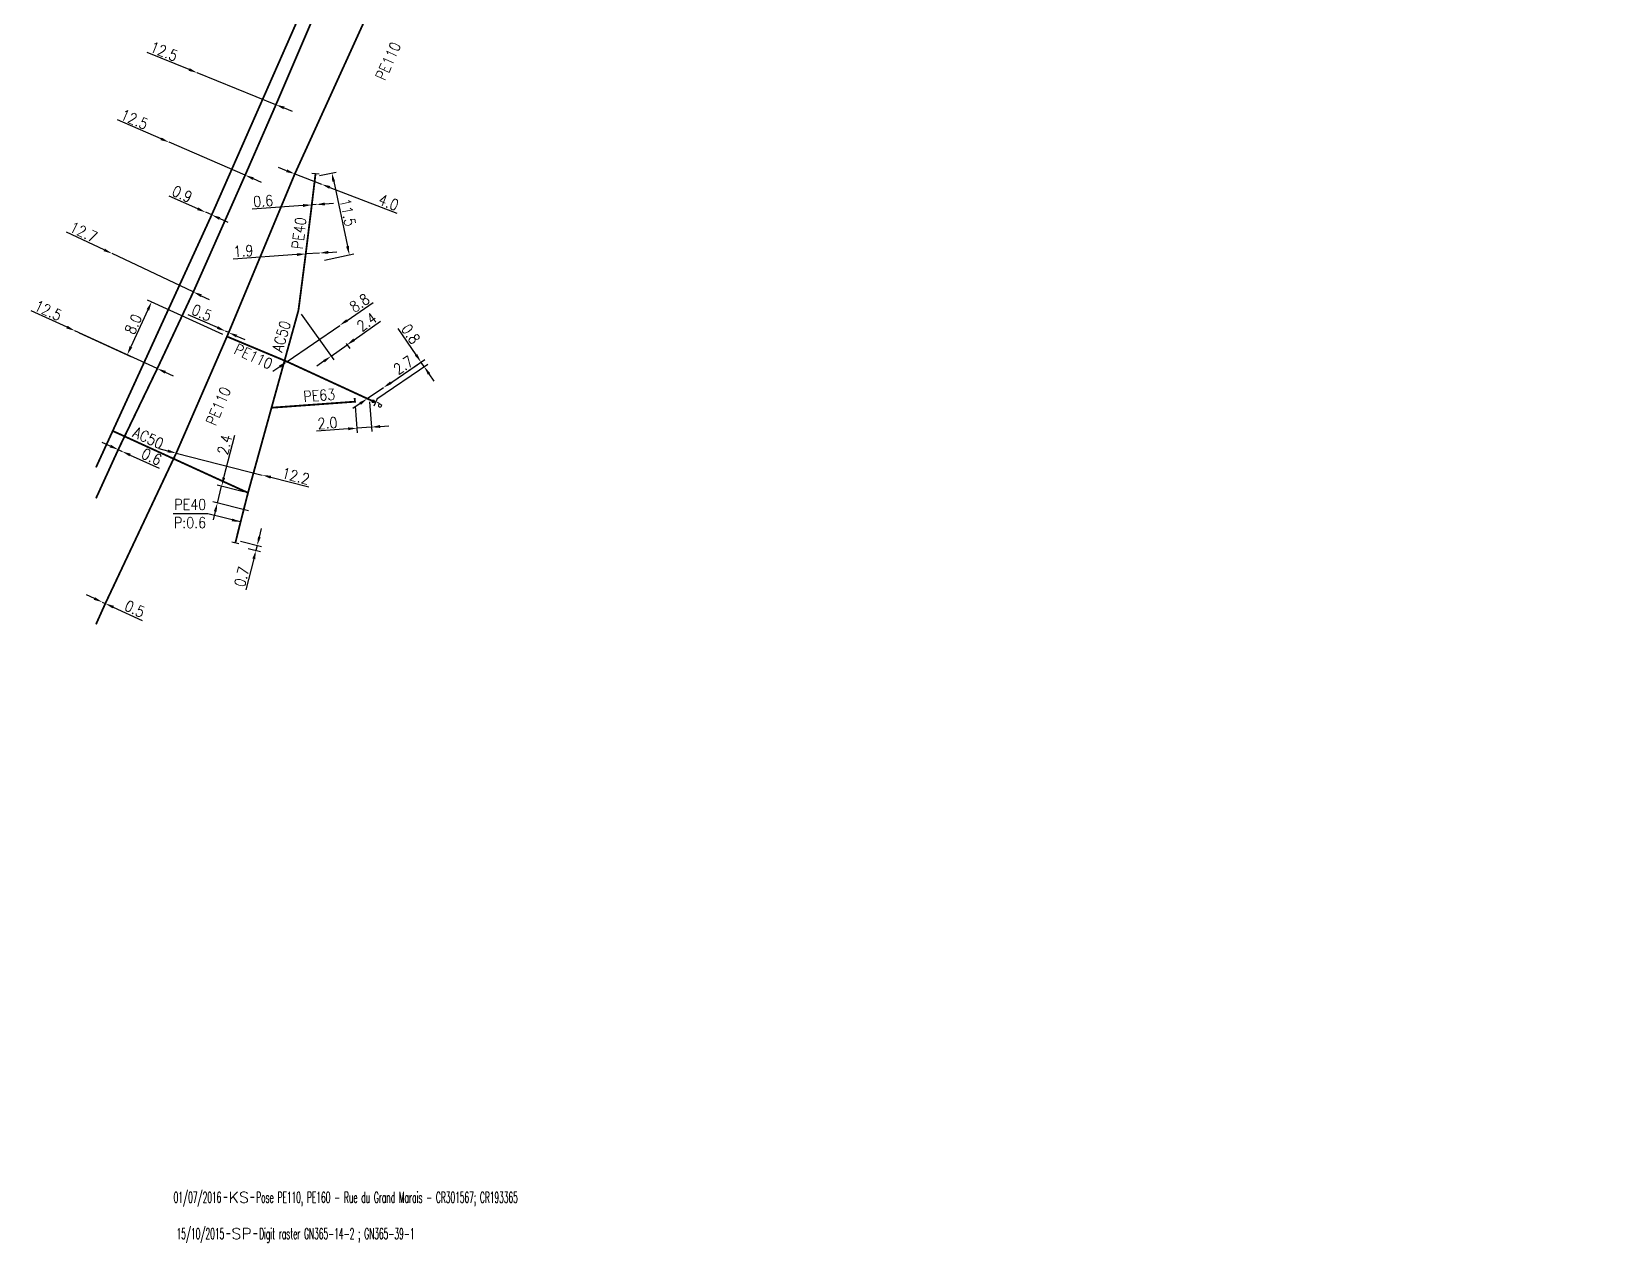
# Model space of a CAD drawing. Header units: millimetres. Extents: x 115991 to 117009, y 129000 to 129990.
# Drawn here: x 115991.1 to 116205.7, y 129010.5 to 129176.9 of the extents above; entities that cross this region are included whole.
import ezdxf
from ezdxf.enums import TextEntityAlignment as Align

# ---------------------------------------------------------------- set-up
doc = ezdxf.new("R2010")
doc.units = ezdxf.units.MM
doc.header["$PDMODE"] = 34
for name, pattern in [('L_25_AP', [2000, 1000, 1000]), ('L_25_FN', [2000, 1000, 1000]), ('L_25_PE', [2000, 1000, 1000]), ('L_RAC_PE', [3.5, 2, -1.5])]:
    doc.linetypes.add(name, pattern=pattern)
doc.layers.get('0').update_dxf_attribs({"linetype": 'CONTINUOUS'})
doc.layers.get('DEFPOINTS').update_dxf_attribs({"linetype": 'CONTINUOUS'})
for name, color, linetype in [('L_150', 1, 'CONTINUOUS'), ('L_300', 7, 'CONTINUOUS'), ('L_340', 7, 'CONTINUOUS'), ('L_910', 7, 'CONTINUOUS')]:
    doc.layers.add(name, color=color, linetype=linetype)
doc.layers.add('L_170', color=7, linetype='CONTINUOUS', plot=False)
doc.styles.add('G_ROMANS', font='ROMANS.SHX', dxfattribs={"width": 0.75})
doc.styles.get("Standard").update_dxf_attribs({"font": 'romans.shx', "width": 0.85})
doc.dimstyles.get("Standard").update_dxf_attribs({"dimtxt": 1.5, "dimasz": 1.2, "dimexe": 0.625, "dimexo": 0.625, "dimgap": 0.25, "dimtad": 1, "dimdec": 1, "dimzin": 0, "dimdsep": 46, "dimtxsty": 'Standard', "dimcen": -0.5, "dimadec": 0, "dimazin": 0, "dimtfac": 1, "dimtdec": 1, "dimtmove": 0, "dimatfit": 3, "dimfxl": 0, "dimtolj": 1, "dimtzin": 0, "dimarcsym": 0})

# ---------------------------------------------------------------- blocks, each defined once
blk = doc.blocks.new('*D160')
at = {"layer": 'DEFPOINTS', "color": 0, "linetype": 'Continuous', "transparency": 16777216}
for p in [(116030.11, 129156.97), (116030.78, 129145.36), (116034.8, 129146.21)]:
    blk.add_point(p, dxfattribs=at)
at = {"layer": 'L_340', "color": 0, "linetype": 'Continuous', "lineweight": -2, "transparency": 16777216}
for p, q in [((116030.72, 129157.1), (116033.01, 129157.59)), ((116032.65, 129156.29), (116034.55, 129147.39)), ((116031.4, 129145.49), (116035.41, 129146.34))]:
    blk.add_line(p, q, dxfattribs=at)
at = {"layer": 'L_340', "color": 0, "linetype": 'Continuous', "transparency": 16777216}
for points in [[(116032.84, 129156.33), (116032.45, 129156.24), (116032.4, 129157.46)], [(116034.74, 129147.43), (116034.35, 129147.34), (116034.8, 129146.21)]]:
    blk.add_solid(points, dxfattribs=at)
at = {"layer": 'L_340', "color": 0, "linetype": 'Continuous', "transparency": 16777216, "insert": (116034.58, 129152.04), "char_height": 1.5, "attachment_point": 5, "rotation": 282.0541}
blk.add_mtext('\\A1;11.5', dxfattribs=at)
blk = doc.blocks.new('*D161')
at = {"layer": 'DEFPOINTS', "color": 0, "linetype": 'Continuous', "transparency": 16777216}
for p in [(116029.64, 129153.07), (116030.23, 129153.12), (116030.23, 129153.12)]:
    blk.add_point(p, dxfattribs=at)
at = {"layer": 'L_150', "color": 0, "linetype": 'Continuous', "lineweight": -2, "transparency": 16777216}
for p, q in [((116028.44, 129152.99), (116021.46, 129152.49)), ((116030.23, 129153.12), (116029.64, 129153.07)), ((116031.43, 129153.2), (116032.63, 129153.29))]:
    blk.add_line(p, q, dxfattribs=at)
at = {"layer": 'L_150', "color": 0, "linetype": 'Continuous', "transparency": 16777216}
for points in [[(116028.43, 129153.19), (116028.45, 129152.79), (116029.64, 129153.07)], [(116031.42, 129153.4), (116031.45, 129153), (116030.23, 129153.12)]]:
    blk.add_solid(points, dxfattribs=at)
at = {"layer": 'L_150', "color": 0, "linetype": 'Continuous', "transparency": 16777216, "insert": (116022.97, 129153.6), "char_height": 1.5, "attachment_point": 5, "rotation": 4.053}
blk.add_mtext('\\A1;0.6', dxfattribs=at)
blk = doc.blocks.new('*D162')
at = {"layer": 'DEFPOINTS', "color": 0, "linetype": 'Continuous', "transparency": 16777216}
for p in [(116028.81, 129146.33), (116030.71, 129146.46), (116030.71, 129146.46)]:
    blk.add_point(p, dxfattribs=at)
at = {"layer": 'L_150', "color": 0, "linetype": 'Continuous', "lineweight": -2, "transparency": 16777216}
for p, q in [((116027.61, 129146.25), (116018.86, 129145.62)), ((116030.71, 129146.46), (116028.81, 129146.33)), ((116031.9, 129146.55), (116033.1, 129146.63))]:
    blk.add_line(p, q, dxfattribs=at)
at = {"layer": 'L_150', "color": 0, "linetype": 'Continuous', "transparency": 16777216}
for points in [[(116027.6, 129146.44), (116027.63, 129146.05), (116028.81, 129146.33)], [(116031.89, 129146.75), (116031.92, 129146.35), (116030.71, 129146.46)]]:
    blk.add_solid(points, dxfattribs=at)
at = {"layer": 'L_150', "color": 0, "linetype": 'Continuous', "transparency": 16777216, "insert": (116020.25, 129146.73), "char_height": 1.5, "attachment_point": 5, "rotation": 4.053}
blk.add_mtext('\\A1;1.9', dxfattribs=at)
blk = doc.blocks.new('*D163')
at = {"layer": 'DEFPOINTS', "color": 0, "linetype": 'Continuous', "transparency": 16777216}
for p in [(116019.24, 129107.01), (116020.32, 129106.01), (116021.97, 129105.59)]:
    blk.add_point(p, dxfattribs=at)
at = {"layer": 'L_340', "color": 0, "linetype": 'Continuous', "lineweight": -2, "transparency": 16777216}
for p, q in [((116019.85, 129106.85), (116022.75, 129106.11)), ((116022.44, 129107.43), (116022.74, 129108.59)), ((116021.68, 129104.43), (116020.6, 129100.19)), ((116020.92, 129105.86), (116022.58, 129105.44)), ((116022.14, 129106.27), (116021.97, 129105.59))]:
    blk.add_line(p, q, dxfattribs=at)
at = {"layer": 'L_340', "color": 0, "linetype": 'Continuous', "transparency": 16777216}
for points in [[(116022.25, 129107.48), (116022.63, 129107.38), (116022.14, 129106.27)], [(116021.48, 129104.48), (116021.87, 129104.38), (116021.97, 129105.59)]]:
    blk.add_solid(points, dxfattribs=at)
at = {"layer": 'L_340', "color": 0, "linetype": 'Continuous', "transparency": 16777216, "insert": (116020.02, 129101.97), "char_height": 1.5, "attachment_point": 5, "rotation": 75.7319}
blk.add_mtext('\\A1;0.7', dxfattribs=at)
blk = doc.blocks.new('L_340_07')
at = {"color": 0, "linetype": 'Continuous', "const_width": 0.25, "flags": 128}
blk.add_lwpolyline([(0, 0), (1.25, 0)], dxfattribs=at)
at = {"color": 0, "linetype": 'Continuous', "flags": 128}
blk.add_lwpolyline([(1.25, -0.5), (1.25, 0.5)], dxfattribs=at)
at = {"color": 0, "linetype": 'Continuous', "style": 'G_ROMANS', "width": 0.75, "flags": 3}
for tag, p in [('DEF_LEG', (0.72, -3.47)), ('DEF_COUP', (0.72, -5.97)), ('DEF_TYPE', (0.72, -8.47))]:
    blk.add_attdef(tag, text='', height=1.2, dxfattribs=at).set_placement(p, align=Align.MIDDLE)
blk = doc.blocks.new('*D138')
at = {"layer": 'DEFPOINTS', "color": 0, "linetype": 'Continuous', "transparency": 16777216}
for p in [(116015.07, 129152.05), (116015.07, 129152.05), (116015.89, 129151.69)]:
    blk.add_point(p, dxfattribs=at)
at = {"layer": 'L_150', "color": 0, "linetype": 'Continuous', "lineweight": -2, "transparency": 16777216}
for p, q in [((116013.97, 129152.54), (116010.03, 129154.28)), ((116015.89, 129151.69), (116015.07, 129152.05)), ((116016.99, 129151.21), (116018.09, 129150.72))]:
    blk.add_line(p, q, dxfattribs=at)
at = {"layer": 'L_150', "color": 0, "linetype": 'Continuous', "transparency": 16777216}
for points in [[(116014.05, 129152.72), (116013.89, 129152.36), (116015.07, 129152.05)], [(116017.07, 129151.39), (116016.91, 129151.02), (116015.89, 129151.69)]]:
    blk.add_solid(points, dxfattribs=at)
at = {"layer": 'L_150', "color": 0, "linetype": 'Continuous', "transparency": 16777216, "insert": (116011.85, 129154.57), "char_height": 1.5, "attachment_point": 5, "rotation": 336.1686}
blk.add_mtext('\\A1;0.9', dxfattribs=at)
blk = doc.blocks.new('*D159')
at = {"layer": 'DEFPOINTS', "color": 0, "linetype": 'Continuous', "transparency": 16777216}
for p in [(116020.88, 129113.51), (116016.67, 129112.1), (116021.55, 129110.86)]:
    blk.add_point(p, dxfattribs=at)
at = {"layer": 'L_150', "color": 0, "linetype": 'Continuous', "lineweight": -2, "transparency": 16777216}
for p, q in [((116017.56, 129115.59), (116019.05, 129121.45)), ((116020.28, 129113.66), (116016.65, 129114.58)), ((116016.67, 129112.1), (116017.26, 129114.43)), ((116020.94, 129111.01), (116016.06, 129112.26)), ((116016.37, 129110.94), (116016.08, 129109.78))]:
    blk.add_line(p, q, dxfattribs=at)
at = {"layer": 'L_150', "color": 0, "linetype": 'Continuous', "transparency": 16777216}
for points in [[(116017.36, 129115.64), (116017.75, 129115.54), (116017.26, 129114.43)], [(116016.18, 129110.99), (116016.57, 129110.89), (116016.67, 129112.1)]]:
    blk.add_solid(points, dxfattribs=at)
at = {"layer": 'L_150', "color": 0, "linetype": 'Continuous', "transparency": 16777216, "insert": (116017.68, 129120.13), "char_height": 1.5, "attachment_point": 5, "rotation": 75.7319}
blk.add_mtext('\\A1;2.4', dxfattribs=at)
blk = doc.blocks.new('*D164')
at = {"layer": 'DEFPOINTS', "color": 0, "linetype": 'Continuous', "transparency": 16777216}
for p in [(116035.57, 129126.03), (116037.53, 129126.65), (116037.83, 129122.53)]:
    blk.add_point(p, dxfattribs=at)
at = {"layer": 'L_170', "color": 0, "linetype": 'Continuous', "lineweight": -2, "transparency": 16777216}
for p, q in [((116037.58, 129126.02), (116037.88, 129121.91)), ((116035.62, 129125.41), (116035.88, 129121.77)), ((116034.64, 129122.3), (116030.28, 129121.98)), ((116037.83, 129122.53), (116035.84, 129122.39)), ((116039.03, 129122.62), (116040.22, 129122.71))]:
    blk.add_line(p, q, dxfattribs=at)
at = {"layer": 'L_170', "color": 0, "linetype": 'Continuous', "transparency": 16777216}
for points in [[(116034.62, 129122.5), (116034.65, 129122.1), (116035.84, 129122.39)], [(116039.01, 129122.82), (116039.04, 129122.42), (116037.83, 129122.53)]]:
    blk.add_solid(points, dxfattribs=at)
at = {"layer": 'L_170', "color": 0, "linetype": 'Continuous', "transparency": 16777216, "insert": (116031.79, 129123.1), "char_height": 1.5, "attachment_point": 5, "rotation": 4.1642}
blk.add_mtext('\\A1;2.0', dxfattribs=at)
blk = doc.blocks.new('*D165')
at = {"layer": 'DEFPOINTS', "color": 0, "linetype": 'Continuous', "transparency": 16777216}
for p in [(116027.81, 129138.58), (116033.99, 129134.55), (116034.49, 129133.84)]:
    blk.add_point(p, dxfattribs=at)
at = {"layer": 'L_150', "color": 0, "linetype": 'Continuous', "lineweight": -2, "transparency": 16777216}
for p, q in [((116028.17, 129138.07), (116032.65, 129131.77)), ((116035.47, 129134.54), (116039.08, 129137.1)), ((116032.29, 129132.28), (116034.49, 129133.84)), ((116034.35, 129134.04), (116034.85, 129133.33)), ((116031.31, 129131.58), (116030.34, 129130.89))]:
    blk.add_line(p, q, dxfattribs=at)
at = {"layer": 'L_150', "color": 0, "linetype": 'Continuous', "transparency": 16777216}
for points in [[(116035.35, 129134.7), (116035.59, 129134.37), (116034.49, 129133.84)], [(116031.2, 129131.75), (116031.43, 129131.42), (116032.29, 129132.28)]]:
    blk.add_solid(points, dxfattribs=at)
at = {"layer": 'L_150', "color": 0, "linetype": 'Continuous', "transparency": 16777216, "insert": (116037.19, 129136.98), "char_height": 1.5, "attachment_point": 5, "rotation": 35.3892}
blk.add_mtext('\\A1;2.4', dxfattribs=at)
blk = doc.blocks.new('GIS_MODF')
at = {"color": 0, "linetype": 'Continuous', "flags": 128}
for points in [[(-2.18, -0.01), (-1.68, -0.01)], [(1.52, -0.01), (2.02, -0.01)]]:
    blk.add_lwpolyline(points, dxfattribs=at)
at = {"color": 0, "linetype": 'Continuous', "width": 0.5}
blk.add_attdef('DATE', text='', height=1.5, dxfattribs=at).set_placement((-2.5, -0.8), align=Align.RIGHT)
at = {"color": 0, "linetype": 'Continuous', "width": 1.771291}
blk.add_attdef('USER', text='', height=1.5, dxfattribs=at).set_placement((-1.51, -0.8), (1.28, -0.8), align=Align.FIT)
at = {"color": 0, "linetype": 'Continuous', "width": 0.5}
blk.add_attdef('DESC', (2.29, -0.8), '', height=1.5, dxfattribs=at)
blk = doc.blocks.new('*D706')
at = {"layer": 'DEFPOINTS', "color": 0, "linetype": 'Continuous', "transparency": 16777216}
for p in [(116011.02, 129118.96), (116022.84, 129115.95), (116022.84, 129115.95)]:
    blk.add_point(p, dxfattribs=at)
at = {"layer": 'L_150', "color": 0, "linetype": 'Continuous', "lineweight": -2, "transparency": 16777216}
for p, q in [((116009.86, 129119.25), (116008.69, 129119.55)), ((116011.02, 129118.96), (116022.84, 129115.95)), ((116024.01, 129115.65), (116029.24, 129114.32))]:
    blk.add_line(p, q, dxfattribs=at)
at = {"layer": 'L_150', "color": 0, "linetype": 'Continuous', "transparency": 16777216}
for points in [[(116009.91, 129119.45), (116009.81, 129119.06), (116011.02, 129118.96)], [(116024.06, 129115.85), (116023.96, 129115.46), (116022.84, 129115.95)]]:
    blk.add_solid(points, dxfattribs=at)
at = {"layer": 'L_150', "color": 0, "linetype": 'Continuous', "transparency": 16777216, "insert": (116027.45, 129115.81), "char_height": 1.5, "attachment_point": 5, "rotation": 345.7319}
blk.add_mtext('\\A1;12.2', dxfattribs=at)
blk = doc.blocks.new('*D707')
at = {"layer": 'DEFPOINTS', "color": 0, "linetype": 'Continuous', "transparency": 16777216}
for p in [(116033.5, 129136.52), (116033.5, 129136.52), (116026.25, 129131.53)]:
    blk.add_point(p, dxfattribs=at)
at = {"layer": 'L_150', "color": 0, "linetype": 'Continuous', "lineweight": -2, "transparency": 16777216}
for p, q in [((116034.48, 129137.2), (116038.08, 129139.68)), ((116026.25, 129131.53), (116033.5, 129136.52)), ((116025.26, 129130.84), (116024.27, 129130.16))]:
    blk.add_line(p, q, dxfattribs=at)
at = {"layer": 'L_150', "color": 0, "linetype": 'Continuous', "transparency": 16777216}
for points in [[(116034.37, 129137.37), (116034.6, 129137.04), (116033.5, 129136.52)], [(116025.15, 129131.01), (116025.38, 129130.68), (116026.25, 129131.53)]]:
    blk.add_solid(points, dxfattribs=at)
at = {"layer": 'L_150', "color": 0, "linetype": 'Continuous', "transparency": 16777216, "insert": (116036.21, 129139.6), "char_height": 1.5, "attachment_point": 5, "rotation": 34.5759}
blk.add_mtext('\\A1;8.8', dxfattribs=at)
blk = doc.blocks.new('*D708')
at = {"layer": 'DEFPOINTS', "color": 0, "linetype": 'Continuous', "transparency": 16777216}
for p in [(116003.05, 129119.44), (116003.6, 129119.19), (116003.6, 129119.19)]:
    blk.add_point(p, dxfattribs=at)
at = {"layer": 'L_150', "color": 0, "linetype": 'Continuous', "lineweight": -2, "transparency": 16777216}
for p, q in [((116001.96, 129119.94), (116000.87, 129120.43)), ((116003.05, 129119.44), (116003.6, 129119.19)), ((116004.69, 129118.7), (116008.67, 129116.89))]:
    blk.add_line(p, q, dxfattribs=at)
at = {"layer": 'L_150', "color": 0, "linetype": 'Continuous', "transparency": 16777216}
for points in [[(116002.04, 129120.12), (116001.88, 129119.75), (116003.05, 129119.44)], [(116004.77, 129118.88), (116004.61, 129118.51), (116003.6, 129119.19)]]:
    blk.add_solid(points, dxfattribs=at)
at = {"layer": 'L_150', "color": 0, "linetype": 'Continuous', "transparency": 16777216, "insert": (116007.64, 129118.46), "char_height": 1.5, "attachment_point": 5, "rotation": 335.6057}
blk.add_mtext('\\A1;0.6', dxfattribs=at)
blk = doc.blocks.new('*D709')
at = {"layer": 'DEFPOINTS', "color": 0, "linetype": 'Continuous', "transparency": 16777216}
for p in [(115997.11, 129135.77), (115997.11, 129135.77), (116008.42, 129130.58)]:
    blk.add_point(p, dxfattribs=at)
at = {"layer": 'L_150', "color": 0, "linetype": 'Continuous', "lineweight": -2, "transparency": 16777216}
for p, q in [((115996.02, 129136.27), (115991.11, 129138.53)), ((116008.42, 129130.58), (115997.11, 129135.77)), ((116009.51, 129130.08), (116010.6, 129129.58))]:
    blk.add_line(p, q, dxfattribs=at)
at = {"layer": 'L_150', "color": 0, "linetype": 'Continuous', "transparency": 16777216}
for points in [[(115996.1, 129136.46), (115995.93, 129136.09), (115997.11, 129135.77)], [(116009.59, 129130.26), (116009.43, 129129.89), (116008.42, 129130.58)]]:
    blk.add_solid(points, dxfattribs=at)
at = {"layer": 'L_150', "color": 0, "linetype": 'Continuous', "transparency": 16777216, "insert": (115993.43, 129138.56), "char_height": 1.5, "attachment_point": 5, "rotation": 335.3292}
blk.add_mtext('\\A1;12.5', dxfattribs=at)
blk = doc.blocks.new('*D714')
at = {"layer": 'DEFPOINTS', "color": 0, "linetype": 'Continuous', "transparency": 16777216}
for p in [(116002.21, 129146.38), (116002.21, 129146.38), (116013.37, 129141.11)]:
    blk.add_point(p, dxfattribs=at)
at = {"layer": 'L_150', "color": 0, "linetype": 'Continuous', "lineweight": -2, "transparency": 16777216}
for p, q in [((116001.12, 129146.89), (115995.96, 129149.33)), ((116013.37, 129141.11), (116002.21, 129146.38)), ((116014.46, 129140.59), (116015.54, 129140.08))]:
    blk.add_line(p, q, dxfattribs=at)
at = {"layer": 'L_150', "color": 0, "linetype": 'Continuous', "transparency": 16777216}
for points in [[(116001.21, 129147.07), (116001.04, 129146.71), (116002.21, 129146.38)], [(116014.54, 129140.78), (116014.37, 129140.41), (116013.37, 129141.11)]]:
    blk.add_solid(points, dxfattribs=at)
at = {"layer": 'L_150', "color": 0, "linetype": 'Continuous', "transparency": 16777216, "insert": (115998.29, 129149.34), "char_height": 1.5, "attachment_point": 5, "rotation": 334.7207}
blk.add_mtext('\\A1;12.7', dxfattribs=at)
blk = doc.blocks.new('*D715')
at = {"layer": 'DEFPOINTS', "color": 0, "linetype": 'Continuous', "transparency": 16777216}
for p in [(116013.91, 129171.22), (116013.91, 129171.22), (116024.72, 129166.84)]:
    blk.add_point(p, dxfattribs=at)
at = {"layer": 'L_150', "color": 0, "linetype": 'Continuous', "lineweight": -2, "transparency": 16777216}
for p, q in [((116012.8, 129171.68), (116007.01, 129174.02)), ((116024.72, 129166.84), (116013.91, 129171.22)), ((116025.83, 129166.39), (116026.94, 129165.94))]:
    blk.add_line(p, q, dxfattribs=at)
at = {"layer": 'L_150', "color": 0, "linetype": 'Continuous', "transparency": 16777216}
for points in [[(116012.87, 129171.86), (116012.72, 129171.49), (116013.91, 129171.22)], [(116025.91, 129166.58), (116025.75, 129166.21), (116024.72, 129166.84)]]:
    blk.add_solid(points, dxfattribs=at)
at = {"layer": 'L_150', "color": 0, "linetype": 'Continuous', "transparency": 16777216, "insert": (116009.34, 129174.16), "char_height": 1.5, "attachment_point": 5, "rotation": 337.9393}
blk.add_mtext('\\A1;12.5', dxfattribs=at)
blk = doc.blocks.new('*D716')
at = {"layer": 'DEFPOINTS', "color": 0, "linetype": 'Continuous', "transparency": 16777216}
for p in [(116010.04, 129161.67), (116010.04, 129161.67), (116020.49, 129157.16)]:
    blk.add_point(p, dxfattribs=at)
at = {"layer": 'L_150', "color": 0, "linetype": 'Continuous', "lineweight": -2, "transparency": 16777216}
for p, q in [((116008.94, 129162.15), (116002.96, 129164.74)), ((116020.49, 129157.16), (116010.04, 129161.67)), ((116021.59, 129156.68), (116022.69, 129156.2))]:
    blk.add_line(p, q, dxfattribs=at)
at = {"layer": 'L_150', "color": 0, "linetype": 'Continuous', "transparency": 16777216}
for points in [[(116009.02, 129162.33), (116008.86, 129161.97), (116010.04, 129161.67)], [(116021.67, 129156.86), (116021.51, 129156.5), (116020.49, 129157.16)]]:
    blk.add_solid(points, dxfattribs=at)
at = {"layer": 'L_150', "color": 0, "linetype": 'Continuous', "transparency": 16777216, "insert": (116005.28, 129164.82), "char_height": 1.5, "attachment_point": 5, "rotation": 336.6143}
blk.add_mtext('\\A1;12.5', dxfattribs=at)
blk = doc.blocks.new('*D721')
at = {"layer": 'DEFPOINTS', "color": 0, "linetype": 'Continuous', "transparency": 16777216}
for p in [(116027.31, 129157.33), (116030.99, 129155.91), (116030.99, 129155.91)]:
    blk.add_point(p, dxfattribs=at)
at = {"layer": 'L_150', "color": 0, "linetype": 'Continuous', "lineweight": -2, "transparency": 16777216}
for p, q in [((116026.19, 129157.76), (116025.07, 129158.19)), ((116027.31, 129157.33), (116030.99, 129155.91)), ((116032.11, 129155.47), (116041.31, 129151.92))]:
    blk.add_line(p, q, dxfattribs=at)
at = {"layer": 'L_150', "color": 0, "linetype": 'Continuous', "transparency": 16777216}
for points in [[(116026.26, 129157.95), (116026.11, 129157.58), (116027.31, 129157.33)], [(116032.18, 129155.66), (116032.04, 129155.29), (116030.99, 129155.91)]]:
    blk.add_solid(points, dxfattribs=at)
at = {"layer": 'L_150', "color": 0, "linetype": 'Continuous', "transparency": 16777216, "insert": (116040.19, 129153.42), "char_height": 1.5, "attachment_point": 5, "rotation": 338.876}
blk.add_mtext('\\A1;4.0', dxfattribs=at)
blk = doc.blocks.new('*D722')
at = {"layer": 'DEFPOINTS', "color": 0, "linetype": 'Continuous', "transparency": 16777216}
for p in [(116039.5, 129127.97), (116039.5, 129127.97), (116037.27, 129126.45)]:
    blk.add_point(p, dxfattribs=at)
at = {"layer": 'L_150', "color": 0, "linetype": 'Continuous', "lineweight": -2, "transparency": 16777216}
for p, q in [((116040.49, 129128.64), (116044.11, 129131.1)), ((116037.27, 129126.45), (116039.5, 129127.97)), ((116036.28, 129125.77), (116035.29, 129125.1))]:
    blk.add_line(p, q, dxfattribs=at)
at = {"layer": 'L_150', "color": 0, "linetype": 'Continuous', "transparency": 16777216}
for points in [[(116040.38, 129128.81), (116040.61, 129128.48), (116039.5, 129127.97)], [(116036.17, 129125.94), (116036.39, 129125.61), (116037.27, 129126.45)]]:
    blk.add_solid(points, dxfattribs=at)
at = {"layer": 'L_150', "color": 0, "linetype": 'Continuous', "transparency": 16777216, "insert": (116042.23, 129131.04), "char_height": 1.5, "attachment_point": 5, "rotation": 34.2531}
blk.add_mtext('\\A1;2.7', dxfattribs=at)
blk = doc.blocks.new('*D723')
at = {"layer": 'DEFPOINTS', "color": 0, "linetype": 'Continuous', "transparency": 16777216}
for p in [(116044.64, 129131.47), (116039.5, 129127.97), (116038.07, 129126.08)]:
    blk.add_point(p, dxfattribs=at)
at = {"layer": 'L_340', "color": 0, "linetype": 'Continuous', "lineweight": -2, "transparency": 16777216}
for p, q in [((116043.97, 129132.46), (116041.51, 129136.08)), ((116038.58, 129126.43), (116045.58, 129131.2)), ((116040.02, 129128.32), (116045.16, 129131.82)), ((116045.07, 129130.85), (116044.64, 129131.47)), ((116045.74, 129129.86), (116046.42, 129128.87))]:
    blk.add_line(p, q, dxfattribs=at)
at = {"layer": 'L_340', "color": 0, "linetype": 'Continuous', "transparency": 16777216}
for points in [[(116044.13, 129132.58), (116043.8, 129132.35), (116044.64, 129131.47)], [(116045.91, 129129.97), (116045.58, 129129.75), (116045.07, 129130.85)]]:
    blk.add_solid(points, dxfattribs=at)
at = {"layer": 'L_340', "color": 0, "linetype": 'Continuous', "transparency": 16777216, "insert": (116043.23, 129135.33), "char_height": 1.5, "attachment_point": 5, "rotation": 304.2531}
blk.add_mtext('\\A1;0.8', dxfattribs=at)
blk = doc.blocks.new('*D724')
at = {"layer": 'DEFPOINTS', "color": 0, "linetype": 'Continuous', "transparency": 16777216}
for p in [(116017.78, 129135.73), (116017.78, 129135.73), (116018.23, 129135.53)]:
    blk.add_point(p, dxfattribs=at)
at = {"layer": 'L_150', "color": 0, "linetype": 'Continuous', "lineweight": -2, "transparency": 16777216}
for p, q in [((116016.68, 129136.21), (116012.68, 129137.97)), ((116018.23, 129135.53), (116017.78, 129135.73)), ((116019.33, 129135.05), (116020.43, 129134.56))]:
    blk.add_line(p, q, dxfattribs=at)
at = {"layer": 'L_150', "color": 0, "linetype": 'Continuous', "transparency": 16777216}
for points in [[(116016.76, 129136.4), (116016.6, 129136.03), (116017.78, 129135.73)], [(116019.41, 129135.23), (116019.25, 129134.86), (116018.23, 129135.53)]]:
    blk.add_solid(points, dxfattribs=at)
at = {"layer": 'L_150', "color": 0, "linetype": 'Continuous', "transparency": 16777216, "insert": (116014.53, 129138.25), "char_height": 1.5, "attachment_point": 5, "rotation": 336.2636}
blk.add_mtext('\\A1;0.5', dxfattribs=at)
blk = doc.blocks.new('*D725')
at = {"layer": 'DEFPOINTS', "color": 0, "linetype": 'Continuous', "transparency": 16777216}
for p in [(115997.11, 129135.77), (116018, 129134.98), (116004.29, 129132.47)]:
    blk.add_point(p, dxfattribs=at)
at = {"layer": 'L_150', "color": 0, "linetype": 'Continuous', "lineweight": -2, "transparency": 16777216}
for p, q in [((116017.43, 129135.24), (116007.07, 129140)), ((116007.13, 129138.65), (116004.8, 129133.56)), ((115997.67, 129135.51), (116004.86, 129132.21))]:
    blk.add_line(p, q, dxfattribs=at)
at = {"layer": 'L_150', "color": 0, "linetype": 'Continuous', "transparency": 16777216}
for points in [[(116006.95, 129138.74), (116007.31, 129138.57), (116007.63, 129139.74)], [(116004.61, 129133.65), (116004.98, 129133.48), (116004.29, 129132.47)]]:
    blk.add_solid(points, dxfattribs=at)
at = {"layer": 'L_150', "color": 0, "linetype": 'Continuous', "transparency": 16777216, "insert": (116005.13, 129136.69), "char_height": 1.5, "attachment_point": 5, "rotation": 65.3292}
blk.add_mtext('\\A1;8.0', dxfattribs=at)
blk = doc.blocks.new('*D726')
at = {"layer": 'DEFPOINTS', "color": 0, "linetype": 'Continuous', "transparency": 16777216}
for p in [(116000.87, 129098.48), (116000.87, 129098.48), (116001.28, 129098.29)]:
    blk.add_point(p, dxfattribs=at)
at = {"layer": 'L_150', "color": 0, "linetype": 'Continuous', "lineweight": -2, "transparency": 16777216}
for p, q in [((115999.78, 129098.98), (115998.69, 129099.48)), ((116000.87, 129098.48), (116001.28, 129098.29)), ((116002.37, 129097.79), (116006.35, 129095.98))]:
    blk.add_line(p, q, dxfattribs=at)
at = {"layer": 'L_150', "color": 0, "linetype": 'Continuous', "transparency": 16777216}
for points in [[(115999.86, 129099.16), (115999.7, 129098.8), (116000.87, 129098.48)], [(116002.46, 129097.98), (116002.29, 129097.61), (116001.28, 129098.29)]]:
    blk.add_solid(points, dxfattribs=at)
at = {"layer": 'L_150', "color": 0, "linetype": 'Continuous', "transparency": 16777216, "insert": (116005.32, 129097.55), "char_height": 1.5, "attachment_point": 5, "rotation": 335.4501}
blk.add_mtext('\\A1;0.5', dxfattribs=at)
blk = doc.blocks.new('L_300_12')
at = {"color": 0, "linetype": 'Continuous', "const_width": 0.497, "flags": 128}
blk.add_lwpolyline([(-0.25, 0, 1), (0.25, 0, 1)], format="xyb", close=True, dxfattribs=at)
at = {"color": 0, "linetype": 'Continuous', "style": 'G_ROMANS', "width": 0.75}
blk.add_text('P', height=1.5, dxfattribs=at).set_placement((0, 1.85), align=Align.MIDDLE)
at = {"color": 0, "linetype": 'Continuous', "style": 'G_ROMANS', "width": 0.75, "flags": 3}
for tag, p in [('DEF_COUP', (0, -7.5)), ('DEF_LEG', (0, -5)), ('DEF_TYPE', (0, -10))]:
    blk.add_attdef(tag, text='', height=1.2, dxfattribs=at).set_placement(p, align=Align.MIDDLE)

msp = doc.modelspace()

# ---------------------------------------------------------------- linework, layer by layer
at = {"layer": 'L_150', "linetype": 'L_25_FN', "const_width": 0.25, "flags": 128}
msp.add_lwpolyline([(116000, 129117), (116002.3, 129122.01), (116015.89, 129151.69), (116043.84, 129215.12), (116049.23, 129225.78), (116053.82, 129234.86), (116058.53, 129244.88), (116064.83, 129255.95), (116067.05, 129260.5), (116075.97, 129271.93), (116083.28, 129266.12), (116098.81, 129286.92), (116108.39, 129300.1), (116101.3, 129305.25), (116127.25, 129341.13), (116134.59, 129366.16), (116141.28, 129365.69), (116148.82, 129367.66), (116155.37, 129369.37), (116170.98, 129376.7), (116193.77, 129387.4), (116201.59, 129391.13), (116205.61, 129381.86)], dxfattribs=at)
at = {"layer": 'L_150', "linetype": 'L_25_PE', "flags": 128}
for points in [[(116000, 129112.75, 0.25, 0.25, 0), (116003.05, 129119.44, 0.25, 0.25, 0), (116008.42, 129130.58, 0.25, 0.25, 0), (116013.37, 129141.11, 0.25, 0.25, 0), (116020.49, 129157.16, 0.25, 0.25, 0), (116024.72, 129166.84, 0.25, 0.25, 0), (116033, 129186.16, 0.25, 0.25, 0), (116039.58, 129201.94, 0.25, 0.25, 0), (116046.34, 129215.86, 0.25, 0.25, 0), (116051.93, 129227.48, 0.25, 0.25, 0), (116056.2, 129236.84, 0.25, 0.25, 0), (116062.98, 129250.47, 0.25, 0.25, 0), (116068.74, 129257.78, 0.25, 0.25, 0), (116072.61, 129264.72, 0.25, 0.25, 0), (116076.58, 129268.5, 0.25, 0.25, 0), (116084.85, 129280.09, 0.25, 0.25, 0), (116091.87, 129290.1, 0.25, 0.25, 0), (116109.76, 129315.04, 0.25, 0.25, 0), (116119.65, 129328.74, 0.25, 0.25, 0), (116128.71, 129341.38, 0.25, 0.25, 0), (116133.23, 129348.42, 0.25, 0.25, 0), (116135.74, 129366.92, 0.25, 0.25, 0), (116136.23, 129370.45, 0.25, 0.25, 0), (116136.49, 129372.37, 0, 0, 0)], [(116077.36, 129258.82, 0.25, 0.25, 0), (116068.23, 129244.05, 0.25, 0.25, 0), (116052.41, 129212.71, 0.25, 0.25, 0), (116039.06, 129183.15, 0.25, 0.25, 0), (116027.31, 129157.33, 0.25, 0.25, 0), (116018.23, 129135.53, 0.25, 0.25, 0), (116011.02, 129118.96, 0.25, 0.25, 0), (116001.28, 129098.29, 0.25, 0.25, 0), (116000, 129095.44, 0.25, 0.25, 0)]]:
    msp.add_lwpolyline(points, format="xyseb", dxfattribs=at)
at = {"layer": 'L_150', "linetype": 'L_25_PE', "const_width": 0.25, "flags": 128}
for points in [[(116030.11, 129156.97), (116029.64, 129153.07), (116028.81, 129146.33), (116027.81, 129138.58)], [(116018, 129134.98), (116026.25, 129131.53), (116037.27, 129126.45), (116038.07, 129126.08)], [(116020.88, 129113.51), (116019.6, 129108.48), (116019.24, 129107.01)]]:
    msp.add_lwpolyline(points, dxfattribs=at)
at = {"layer": 'L_150', "linetype": 'L_25_AP', "const_width": 0.25, "flags": 128}
msp.add_lwpolyline([(116002.3, 129122.01), (116020.88, 129113.51), (116024.11, 129125.2), (116027.81, 129138.58)], dxfattribs=at)
at = {"layer": 'L_170', "linetype": 'L_RAC_PE', "const_width": 0.25, "flags": 128}
msp.add_lwpolyline([(116035.53, 129126.53), (116035.57, 129126.03), (116024.11, 129125.2)], dxfattribs=at)

# ---------------------------------------------------------------- block references
at = {"layer": 'L_300', "xscale": 0.5, "yscale": 0.5, "zscale": 0.5, "rotation": 238.6095230030363}
msp.add_blockref('L_300_12', (116038.07, 129126.08), dxfattribs=at)
at = {"layer": 'L_340', "xscale": 0.3}
for p, rotation in [((116030.11, 129156.97), 83.02227342499626), ((116038.07, 129126.08), 335.267160902798), ((116019.24, 129107.01), 256.3271820804418)]:
    msp.add_blockref('L_340_07', p, dxfattribs=dict(at, rotation=rotation))
at = {"layer": 'L_910'}
ref = msp.add_blockref('GIS_MODF', (116019.72, 129016.75), dxfattribs=at)
ref.add_attrib('DATE', '01/07/2016', dxfattribs={"layer": '0', "color": 0, "linetype": 'Continuous', "height": 1.5, "width": 0.5}).set_placement((116017.22, 129015.95), align=Align.RIGHT)
ref.add_attrib('USER', 'KS', dxfattribs={"layer": '0', "color": 0, "linetype": 'Continuous', "height": 1.5, "width": 1.025485}).set_placement((116018.21, 129015.95), (116021, 129015.95), align=Align.FIT)
ref.add_attrib('DESC', 'Pose PE110, PE160 - Rue du Grand Marais - CR301567; CR193365', (116022.01, 129015.95), dxfattribs={"layer": '0', "color": 0, "linetype": 'Continuous', "height": 1.5, "width": 0.5})
ref = msp.add_blockref('GIS_MODF', (116020.12, 129011.75), dxfattribs=at)
ref.add_attrib('DATE', '15/10/2015', dxfattribs={"layer": '0', "color": 0, "linetype": 'Continuous', "height": 1.5, "width": 0.5}).set_placement((116017.62, 129010.95), align=Align.RIGHT)
ref.add_attrib('USER', 'SP', dxfattribs={"layer": '0', "color": 0, "linetype": 'Continuous', "height": 1.5, "width": 1.025485}).set_placement((116018.61, 129010.95), (116021.4, 129010.95), align=Align.FIT)
ref.add_attrib('DESC', 'Digit raster GN365-14-2 ; GN365-39-1', (116022.41, 129010.95), dxfattribs={"layer": '0', "color": 0, "linetype": 'Continuous', "height": 1.5, "width": 0.5})

# ---------------------------------------------------------------- texts
at = {"layer": 'L_150', "linetype": 'Continuous', "width": 0.85}
for s, rotation, p in [('PE110', 65.5283, (116039.69, 129170.04)), ('PE40', 83.0223, (116028.37, 129146.93)), ('AC50', 73.9176, (116025.58, 129132.72)), ('PE110', 335.2672, (116018.84, 129132.7)), ('PE110', 66.4756, (116016.41, 129122.62)), ('AC50', 335.3881, (116004.91, 129121.26))]:
    msp.add_text(s, height=1.5, rotation=rotation, dxfattribs=at).set_placement(p)
at = {"layer": 'L_150', "linetype": 'Continuous', "insert": (116015.13, 129108.65), "char_height": 1.5, "attachment_point": 9}
msp.add_mtext('\\A1;PE40\\PP:0.6', dxfattribs=at)
at = {"layer": 'L_170', "linetype": 'Continuous', "width": 0.85}
msp.add_text('PE63', height=1.5, rotation=4.1642, dxfattribs=at).set_placement((116028.54, 129125.98))

# ---------------------------------------------------------------- dimensions: what is measured, and where the dimension line sits
at = {"layer": 'L_150', "linetype": 'Continuous'}
for base, p1, p2, angle, text, picture, middle in [((116013.91, 129171.22), (116024.72, 129166.84), (116013.91, 129171.22), 337.9393, '12.5', '*D715', (116008.96, 129173.23)), ((116010.04, 129161.67), (116020.49, 129157.16), (116010.04, 129161.67), 336.6143, '12.5', '*D716', (116004.88, 129163.9)), ((116002.21, 129146.38), (116013.37, 129141.11), (116002.21, 129146.38), 334.7207, '12.7', '*D714', (115997.87, 129148.43))]:
    dim = msp.add_linear_dim(base=base, p1=p1, p2=p2, angle=angle, text=text, dimstyle='Standard', override={"dimscale": 1, "dimlfac": 1, "dimlunit": 2, "dimatfit": 0}, dxfattribs=at)
    dim.commit()
    dim.dimension.update_dxf_attribs({"geometry": picture, "text_midpoint": middle, "dimtype": 160})
for base, p1, p2, angle, override, picture, middle in [((116030.99, 129155.91), (116027.31, 129157.33), (116030.99, 129155.91), 158.876, {"dimatfit": 0}, '*D721', (116039.83, 129152.49)), ((116030.23, 129153.12), (116029.64, 129153.07), (116030.23, 129153.12), 184.053, {"dimatfit": 0}, '*D161', (116023.04, 129152.61)), ((116030.71, 129146.46), (116028.81, 129146.33), (116030.71, 129146.46), 184.053, {"dimatfit": 0}, '*D162', (116020.32, 129145.73)), ((116033.5, 129136.52), (116026.25, 129131.53), (116033.5, 129136.52), 214.5759, {"dimscale": 1, "dimlfac": 1, "dimlunit": 2, "dimatfit": 0}, '*D707', (116036.78, 129138.78)), ((115997.1067, 129135.7741), (116008.4203, 129130.5774), (115997.1067, 129135.7741), 335.3292, {"dimscale": 1, "dimlfac": 1, "dimlunit": 2, "dimatfit": 0}, '*D709', (115993.0158, 129137.6531)), ((116004.29, 129132.47), (116018, 129134.98), (115997.11, 129135.77), 65.3292, {"dimatfit": 0}, '*D725', (116006.04, 129136.27)), ((116017.78, 129135.73), (116018.23, 129135.53), (116017.78, 129135.73), 336.2636, {"dimscale": 1, "dimlfac": 1, "dimlunit": 2, "dimatfit": 0}, '*D724', (116014.13, 129137.34)), ((116039.5, 129127.97), (116037.27, 129126.45), (116039.5, 129127.97), 214.2531, {"dimscale": 1, "dimlfac": 1, "dimlunit": 2, "dimatfit": 0}, '*D722', (116042.8, 129130.21)), ((116003.6, 129119.19), (116003.05, 129119.44), (116003.6, 129119.19), 155.6057, {"dimscale": 1, "dimlfac": 1, "dimlunit": 2, "dimatfit": 0}, '*D708', (116007.23, 129117.55)), ((116022.84, 129115.95), (116011.02, 129118.96), (116022.84, 129115.95), 165.7319, {"dimscale": 1, "dimlfac": 1, "dimlunit": 2, "dimatfit": 0}, '*D706', (116027.21, 129114.84)), ((116000.87, 129098.48), (116001.28, 129098.29), (116000.87, 129098.48), 335.4501, {"dimatfit": 0}, '*D726', (116004.91, 129096.64))]:
    dim = msp.add_linear_dim(base=base, p1=p1, p2=p2, angle=angle, dimstyle='Standard', override=override, dxfattribs=at)
    dim.commit()
    dim.dimension.update_dxf_attribs({"geometry": picture, "text_midpoint": middle, "dimtype": 160})
for base, p1, p2, angle, picture, middle in [((116015.07, 129152.05), (116015.89, 129151.69), (116015.07, 129152.05), 336.1686, '*D138', (116011.45, 129153.65)), ((116016.67, 129112.1), (116020.88, 129113.51), (116021.55, 129110.86), 75.7319, '*D159', (116018.65, 129119.89))]:
    dim = msp.add_linear_dim(base=base, p1=p1, p2=p2, angle=angle, dimstyle='Standard', dxfattribs=at)
    dim.commit()
    dim.dimension.update_dxf_attribs({"geometry": picture, "text_midpoint": middle, "dimtype": 160})
dim = msp.add_linear_dim(base=(116034.49, 129133.84), p1=(116027.81, 129138.58), p2=(116033.99, 129134.55), angle=215.3892, text='2.4', dimstyle='Standard', dxfattribs=at)
dim.commit()
dim.dimension.update_dxf_attribs({"geometry": '*D165', "text_midpoint": (116037.77, 129136.17), "dimtype": 160})
at = {"layer": 'L_170', "linetype": 'Continuous'}
dim = msp.add_linear_dim(base=(116037.83, 129122.53), p1=(116035.57, 129126.03), p2=(116037.53, 129126.65), angle=184.1642, dimstyle='Standard', override={"dimatfit": 0}, dxfattribs=at)
dim.commit()
dim.dimension.update_dxf_attribs({"geometry": '*D164', "text_midpoint": (116031.86, 129122.1), "dimtype": 160})
at = {"layer": 'L_340', "linetype": 'Continuous'}
dim = msp.add_linear_dim(base=(116034.8, 129146.21), p1=(116030.11, 129156.97), p2=(116030.78, 129145.36), angle=102.0541, text='11.5', dimstyle='Standard', dxfattribs=at)
dim.commit()
dim.dimension.update_dxf_attribs({"geometry": '*D160', "text_midpoint": (116033.6, 129151.84), "dimtype": 160})
for base, p1, p2, angle, picture, middle in [((116044.6448523, 129131.4707658), (116038.0653666, 129126.0830635), (116039.5022479, 129127.968889), 304.2530613, '*D723', (116042.4014966, 129134.7651965)), ((116021.97, 129105.59), (116019.24, 129107.01), (116020.32, 129106.01), 75.7319, '*D163', (116020.99, 129101.73))]:
    dim = msp.add_linear_dim(base=base, p1=p1, p2=p2, angle=angle, dimstyle='Standard', override={"dimatfit": 0}, dxfattribs=at)
    dim.commit()
    dim.dimension.update_dxf_attribs({"geometry": picture, "text_midpoint": middle, "dimtype": 160})

# ---------------------------------------------------------------- leaders
at = {"layer": 'L_150', "linetype": 'Continuous', "annotation_type": 0, "has_hookline": 1, "hookline_direction": 1, "text_width": 4.49}
msp.add_leader([(116019.85, 129109.5), (116015.35, 129110.6)], dimstyle='Standard', dxfattribs=at)

doc.saveas('drawing.dxf')
